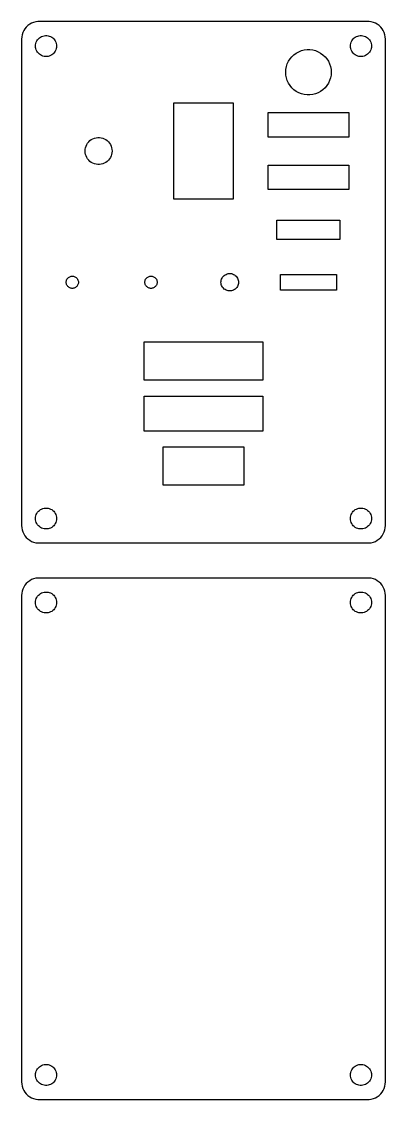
# Model space of a CAD drawing. Header units: metres. Extents: x -52 to 52, y -74 to 3413.
# Drawn here: x -52 to 52, y -74.5 to 233.5 of the extents above; entities that cross this region are included whole.
import ezdxf

# ---------------------------------------------------------------- set-up
doc = ezdxf.new("R2010")
doc.units = ezdxf.units.M

msp = doc.modelspace()

# ---------------------------------------------------------------- linework, layer by layer
for p, q in [((-51.0451, 231.439), (-51.3815, 230.909)), ((-50.6448, 231.923), (-51.0451, 231.439)), ((-50.1871, 232.353), (-50.6448, 231.923)), ((-49.6791, 232.722), (-50.1871, 232.353)), ((-49.1289, 233.024), (-49.6791, 232.722)), ((-48.5451, 233.255), (-49.1289, 233.024)), ((-47.9369, 233.411), (-48.5451, 233.255)), ((-47.3139, 233.49), (-47.9369, 233.411)), ((47.3139, 233.49), (-47.3139, 233.49)), ((47.9369, 233.411), (47.3139, 233.49)), ((48.5451, 233.255), (47.9369, 233.411)), ((49.1289, 233.024), (48.5451, 233.255)), ((49.6791, 232.722), (49.1289, 233.024)), ((50.1871, 232.353), (49.6791, 232.722)), ((50.6448, 231.923), (50.1871, 232.353)), ((51.0451, 231.439), (50.6448, 231.923)), ((51.3815, 230.909), (51.0451, 231.439)), ((-51.9606, 229.127), (-52, 228.5)), ((-52, 228.5), (-52, 89.5)), ((-51.8429, 229.743), (-51.9606, 229.127)), ((-51.6489, 230.341), (-51.8429, 229.743)), ((-51.3815, 230.909), (-51.6489, 230.341)), ((-47.7893, 227.604), (-47.6289, 227.945)), ((-47.6289, 227.945), (-47.427, 228.263)), ((-47.427, 228.263), (-47.1869, 228.554)), ((-47.1869, 228.554), (-46.9123, 228.812)), ((-46.9123, 228.812), (-46.6075, 229.033)), ((-46.6075, 229.033), (-46.2773, 229.214)), ((-46.2773, 229.214), (-45.927, 229.353)), ((-45.927, 229.353), (-45.5621, 229.447)), ((-45.5621, 229.447), (-45.1884, 229.494)), ((-45.1884, 229.494), (-44.8116, 229.494)), ((-44.8116, 229.494), (-44.4379, 229.447)), ((-44.4379, 229.447), (-44.0729, 229.353)), ((-44.0729, 229.353), (-43.7227, 229.214)), ((-43.7227, 229.214), (-43.3925, 229.033)), ((-43.3925, 229.033), (-43.0877, 228.812)), ((-43.0877, 228.812), (-42.8131, 228.554)), ((-42.8131, 228.554), (-42.5729, 228.263)), ((-42.5729, 228.263), (-42.3711, 227.945)), ((-42.3711, 227.945), (-42.2107, 227.604)), ((42.2107, 227.604), (42.3711, 227.945)), ((42.3711, 227.945), (42.5729, 228.263)), ((42.5729, 228.263), (42.8131, 228.554)), ((42.8131, 228.554), (43.0877, 228.812)), ((43.0877, 228.812), (43.3925, 229.033)), ((43.3925, 229.033), (43.7227, 229.214)), ((43.7227, 229.214), (44.0729, 229.353)), ((44.0729, 229.353), (44.4379, 229.447)), ((44.4379, 229.447), (44.8116, 229.494)), ((44.8116, 229.494), (45.1884, 229.494)), ((45.1884, 229.494), (45.5621, 229.447)), ((45.5621, 229.447), (45.927, 229.353)), ((45.927, 229.353), (46.2773, 229.214)), ((46.2773, 229.214), (46.6075, 229.033)), ((46.6075, 229.033), (46.9123, 228.812)), ((46.9123, 228.812), (47.1869, 228.554)), ((47.1869, 228.554), (47.427, 228.263)), ((47.427, 228.263), (47.6289, 227.945)), ((47.6289, 227.945), (47.7893, 227.604)), ((51.6489, 230.341), (51.3815, 230.909)), ((51.8429, 229.743), (51.6489, 230.341)), ((51.9606, 229.127), (51.8429, 229.743)), ((52, 228.5), (51.9606, 229.127)), ((52, 89.5), (52, 228.5)), ((-48, 226.5), (-47.9763, 226.876)), ((-47.9763, 226.124), (-48, 226.5)), ((-47.9763, 226.876), (-47.9057, 227.246)), ((-47.9057, 225.754), (-47.9763, 226.124)), ((-47.9057, 227.246), (-47.7893, 227.604)), ((-47.7893, 225.396), (-47.9057, 225.754)), ((-47.6289, 225.055), (-47.7893, 225.396)), ((-47.427, 224.737), (-47.6289, 225.055)), ((-42.3711, 225.055), (-42.5729, 224.737)), ((-42.2107, 225.396), (-42.3711, 225.055)), ((-42.2107, 227.604), (-42.0942, 227.246)), ((-42.0942, 225.754), (-42.2107, 225.396)), ((-42.0942, 227.246), (-42.0237, 226.876)), ((-42.0237, 226.124), (-42.0942, 225.754)), ((-42.0237, 226.876), (-42, 226.5)), ((-42, 226.5), (-42.0237, 226.124)), ((26.5171, 224.488), (27.2324, 224.881)), ((27.2324, 224.881), (27.9914, 225.182)), ((27.9914, 225.182), (28.782, 225.385)), ((28.782, 225.385), (29.5919, 225.487)), ((29.5919, 225.487), (30.4081, 225.487)), ((30.4081, 225.487), (31.218, 225.385)), ((31.218, 225.385), (32.0086, 225.182)), ((32.0086, 225.182), (32.7676, 224.881)), ((32.7676, 224.881), (33.4829, 224.488)), ((42, 226.5), (42.0237, 226.876)), ((42.0237, 226.124), (42, 226.5)), ((42.0237, 226.876), (42.0942, 227.246)), ((42.0942, 225.754), (42.0237, 226.124)), ((42.0942, 227.246), (42.2107, 227.604)), ((42.2107, 225.396), (42.0942, 225.754)), ((42.3711, 225.055), (42.2107, 225.396)), ((42.5729, 224.737), (42.3711, 225.055)), ((47.6289, 225.055), (47.427, 224.737)), ((47.7893, 225.396), (47.6289, 225.055)), ((47.7893, 227.604), (47.9057, 227.246)), ((47.9057, 225.754), (47.7893, 225.396)), ((47.9057, 227.246), (47.9763, 226.876)), ((47.9763, 226.124), (47.9057, 225.754)), ((47.9763, 226.876), (48, 226.5)), ((48, 226.5), (47.9763, 226.124)), ((-47.1869, 224.446), (-47.427, 224.737)), ((-46.9123, 224.188), (-47.1869, 224.446)), ((-46.6075, 223.967), (-46.9123, 224.188)), ((-46.2773, 223.786), (-46.6075, 223.967)), ((-45.927, 223.647), (-46.2773, 223.786)), ((-45.5621, 223.553), (-45.927, 223.647)), ((-45.1884, 223.506), (-45.5621, 223.553)), ((-44.8116, 223.506), (-45.1884, 223.506)), ((-44.4379, 223.553), (-44.8116, 223.506)), ((-44.0729, 223.647), (-44.4379, 223.553)), ((-43.7227, 223.786), (-44.0729, 223.647)), ((-43.3925, 223.967), (-43.7227, 223.786)), ((-43.0877, 224.188), (-43.3925, 223.967)), ((-42.8131, 224.446), (-43.0877, 224.188)), ((-42.5729, 224.737), (-42.8131, 224.446)), ((23.9565, 221.393), (24.304, 222.131)), ((24.304, 222.131), (24.7414, 222.821)), ((24.7414, 222.821), (25.2617, 223.45)), ((25.2617, 223.45), (25.8567, 224.008)), ((25.8567, 224.008), (26.5171, 224.488)), ((33.4829, 224.488), (34.1432, 224.008)), ((34.1432, 224.008), (34.7383, 223.45)), ((34.7383, 223.45), (35.2586, 222.821)), ((35.2586, 222.821), (35.696, 222.131)), ((35.696, 222.131), (36.0435, 221.393)), ((42.8131, 224.446), (42.5729, 224.737)), ((43.0877, 224.188), (42.8131, 224.446)), ((43.3925, 223.967), (43.0877, 224.188)), ((43.7227, 223.786), (43.3925, 223.967)), ((44.0729, 223.647), (43.7227, 223.786)), ((44.4379, 223.553), (44.0729, 223.647)), ((44.8116, 223.506), (44.4379, 223.553)), ((45.1884, 223.506), (44.8116, 223.506)), ((45.5621, 223.553), (45.1884, 223.506)), ((45.927, 223.647), (45.5621, 223.553)), ((46.2773, 223.786), (45.927, 223.647)), ((46.6075, 223.967), (46.2773, 223.786)), ((46.9123, 224.188), (46.6075, 223.967)), ((47.1869, 224.446), (46.9123, 224.188)), ((47.427, 224.737), (47.1869, 224.446)), ((23.5, 219), (23.5513, 219.815)), ((23.5513, 218.185), (23.5, 219)), ((23.5513, 219.815), (23.7042, 220.616)), ((23.7042, 220.616), (23.9565, 221.393)), ((36.0435, 221.393), (36.2958, 220.616)), ((36.2958, 220.616), (36.4487, 219.815)), ((36.4487, 219.815), (36.5, 219)), ((36.5, 219), (36.4487, 218.185)), ((23.7042, 217.384), (23.5513, 218.185)), ((23.9565, 216.607), (23.7042, 217.384)), ((24.304, 215.869), (23.9565, 216.607)), ((24.7414, 215.179), (24.304, 215.869)), ((35.696, 215.869), (35.2586, 215.179)), ((36.0435, 216.607), (35.696, 215.869)), ((36.2958, 217.384), (36.0435, 216.607)), ((36.4487, 218.185), (36.2958, 217.384)), ((25.2617, 214.55), (24.7414, 215.179)), ((25.8567, 213.992), (25.2617, 214.55)), ((26.5171, 213.512), (25.8567, 213.992)), ((27.2324, 213.119), (26.5171, 213.512)), ((27.9914, 212.818), (27.2324, 213.119)), ((28.782, 212.615), (27.9914, 212.818)), ((29.5919, 212.513), (28.782, 212.615)), ((30.4081, 212.513), (29.5919, 212.513)), ((31.218, 212.615), (30.4081, 212.513)), ((32.0086, 212.818), (31.218, 212.615)), ((32.7676, 213.119), (32.0086, 212.818)), ((33.4829, 213.512), (32.7676, 213.119)), ((34.1432, 213.992), (33.4829, 213.512)), ((34.7383, 214.55), (34.1432, 213.992)), ((35.2586, 215.179), (34.7383, 214.55)), ((-8.5, 182.75), (-8.5, 210.25)), ((-8.5, 210.25), (8.5, 210.25)), ((8.5, 210.25), (8.5, 182.75)), ((18.5, 200.5), (18.5, 207.5)), ((18.5, 207.5), (41.5, 207.5)), ((41.5, 207.5), (41.5, 200.5)), ((-31.1897, 200.162), (-30.7214, 200.282)), ((-30.7214, 200.282), (-30.2417, 200.342)), ((-30.2417, 200.342), (-29.7583, 200.342)), ((-29.7583, 200.342), (-29.2786, 200.282)), ((-29.2786, 200.282), (-28.8103, 200.162)), ((41.5, 200.5), (18.5, 200.5)), ((-33.8196, 196.983), (-33.729, 197.457)), ((-33.729, 197.457), (-33.5796, 197.917)), ((-33.5796, 197.917), (-33.3738, 198.355)), ((-33.3738, 198.355), (-33.1147, 198.763)), ((-33.1147, 198.763), (-32.8065, 199.135)), ((-32.8065, 199.135), (-32.4541, 199.466)), ((-32.4541, 199.466), (-32.0629, 199.751)), ((-32.0629, 199.751), (-31.6392, 199.984)), ((-31.6392, 199.984), (-31.1897, 200.162)), ((-28.8103, 200.162), (-28.3607, 199.984)), ((-28.3607, 199.984), (-27.9371, 199.751)), ((-27.9371, 199.751), (-27.5459, 199.466)), ((-27.5459, 199.466), (-27.1935, 199.135)), ((-27.1935, 199.135), (-26.8853, 198.763)), ((-26.8853, 198.763), (-26.6262, 198.355)), ((-26.6262, 198.355), (-26.4203, 197.917)), ((-26.4203, 197.917), (-26.271, 197.457)), ((-26.271, 197.457), (-26.1804, 196.983)), ((-33.85, 196.5), (-33.8196, 196.983)), ((-33.8196, 196.017), (-33.85, 196.5)), ((-33.729, 195.543), (-33.8196, 196.017)), ((-33.5796, 195.083), (-33.729, 195.543)), ((-33.3738, 194.645), (-33.5796, 195.083)), ((-33.1147, 194.237), (-33.3738, 194.645)), ((-32.8065, 193.864), (-33.1147, 194.237)), ((-26.8853, 194.237), (-27.1935, 193.864)), ((-26.6262, 194.645), (-26.8853, 194.237)), ((-26.4203, 195.083), (-26.6262, 194.645)), ((-26.271, 195.543), (-26.4203, 195.083)), ((-26.1804, 196.017), (-26.271, 195.543)), ((-26.1804, 196.983), (-26.15, 196.5)), ((-26.15, 196.5), (-26.1804, 196.017)), ((-32.4541, 193.534), (-32.8065, 193.864)), ((-32.0629, 193.249), (-32.4541, 193.534)), ((-31.6392, 193.016), (-32.0629, 193.249)), ((-31.1897, 192.838), (-31.6392, 193.016)), ((-30.7214, 192.718), (-31.1897, 192.838)), ((-30.2417, 192.658), (-30.7214, 192.718)), ((-29.7583, 192.658), (-30.2417, 192.658)), ((-29.2786, 192.718), (-29.7583, 192.658)), ((-28.8103, 192.838), (-29.2786, 192.718)), ((-28.3607, 193.016), (-28.8103, 192.838)), ((-27.9371, 193.249), (-28.3607, 193.016)), ((-27.5459, 193.534), (-27.9371, 193.249)), ((-27.1935, 193.864), (-27.5459, 193.534)), ((18.5, 185.5), (18.5, 192.5)), ((18.5, 192.5), (41.5, 192.5)), ((41.5, 192.5), (41.5, 185.5)), ((41.5, 185.5), (18.5, 185.5)), ((8.5, 182.75), (-8.5, 182.75)), ((21, 171.25), (21, 176.75)), ((21, 176.75), (39, 176.75)), ((39, 176.75), (39, 171.25)), ((39, 171.25), (21, 171.25)), ((-38.9158, 160.029), (-38.7757, 160.198)), ((-38.7757, 160.198), (-38.6155, 160.348)), ((-38.6155, 160.348), (-38.4377, 160.478)), ((-38.4377, 160.478), (-38.2451, 160.583)), ((-38.2451, 160.583), (-38.0408, 160.664)), ((-38.0408, 160.664), (-37.8279, 160.719)), ((-37.8279, 160.719), (-37.6099, 160.747)), ((-37.6099, 160.747), (-37.3901, 160.747)), ((-37.3901, 160.747), (-37.1721, 160.719)), ((-37.1721, 160.719), (-36.9592, 160.664)), ((-36.9592, 160.664), (-36.7549, 160.583)), ((-36.7549, 160.583), (-36.5623, 160.478)), ((-36.5623, 160.478), (-36.3845, 160.348)), ((-36.3845, 160.348), (-36.2243, 160.198)), ((-36.2243, 160.198), (-36.0842, 160.029)), ((-16.4158, 160.029), (-16.2757, 160.198)), ((-16.2757, 160.198), (-16.1155, 160.348)), ((-16.1155, 160.348), (-15.9377, 160.478)), ((-15.9377, 160.478), (-15.7451, 160.583)), ((-15.7451, 160.583), (-15.5408, 160.664)), ((-15.5408, 160.664), (-15.3279, 160.719)), ((-15.3279, 160.719), (-15.1099, 160.747)), ((-15.1099, 160.747), (-14.8901, 160.747)), ((-14.8901, 160.747), (-14.6721, 160.719)), ((-14.6721, 160.719), (-14.4592, 160.664)), ((-14.4592, 160.664), (-14.2549, 160.583)), ((-14.2549, 160.583), (-14.0623, 160.478)), ((-14.0623, 160.478), (-13.8845, 160.348)), ((-13.8845, 160.348), (-13.7243, 160.198)), ((-13.7243, 160.198), (-13.5842, 160.029)), ((5.17555, 159.92), (5.30922, 160.204)), ((5.30922, 160.204), (5.47745, 160.469)), ((5.47745, 160.469), (5.67757, 160.711)), ((5.67757, 160.711), (5.90643, 160.926)), ((5.90643, 160.926), (6.16043, 161.111)), ((6.16043, 161.111), (6.43555, 161.262)), ((6.43555, 161.262), (6.72745, 161.378)), ((6.72745, 161.378), (7.03154, 161.456)), ((7.03154, 161.456), (7.34302, 161.495)), ((7.34302, 161.495), (7.65697, 161.495)), ((7.65697, 161.495), (7.96844, 161.456)), ((7.96844, 161.456), (8.27254, 161.378)), ((8.27254, 161.378), (8.56444, 161.262)), ((8.56444, 161.262), (8.83955, 161.111)), ((8.83955, 161.111), (9.09355, 160.926)), ((9.09355, 160.926), (9.32242, 160.711)), ((9.32242, 160.711), (9.52254, 160.469)), ((9.52254, 160.469), (9.69077, 160.204)), ((9.69077, 160.204), (9.82443, 159.92)), ((22, 156.75), (22, 161.25)), ((22, 161.25), (38, 161.25)), ((38, 161.25), (38, 156.75)), ((-39.25, 159), (-39.2362, 159.219)), ((-39.2362, 158.781), (-39.25, 159)), ((-39.2362, 159.219), (-39.195, 159.435)), ((-39.195, 158.565), (-39.2362, 158.781)), ((-39.195, 159.435), (-39.1271, 159.644)), ((-39.1271, 158.356), (-39.195, 158.565)), ((-39.1271, 159.644), (-39.0335, 159.843)), ((-39.0335, 158.157), (-39.1271, 158.356)), ((-39.0335, 159.843), (-38.9158, 160.029)), ((-38.9158, 157.971), (-39.0335, 158.157)), ((-38.7757, 157.802), (-38.9158, 157.971)), ((-38.6155, 157.652), (-38.7757, 157.802)), ((-38.4377, 157.522), (-38.6155, 157.652)), ((-38.2451, 157.417), (-38.4377, 157.522)), ((-38.0408, 157.336), (-38.2451, 157.417)), ((-37.8279, 157.281), (-38.0408, 157.336)), ((-37.6099, 157.253), (-37.8279, 157.281)), ((-37.3901, 157.253), (-37.6099, 157.253)), ((-37.1721, 157.281), (-37.3901, 157.253)), ((-36.9592, 157.336), (-37.1721, 157.281)), ((-36.7549, 157.417), (-36.9592, 157.336)), ((-36.5623, 157.522), (-36.7549, 157.417)), ((-36.3845, 157.652), (-36.5623, 157.522)), ((-36.2243, 157.802), (-36.3845, 157.652)), ((-36.0842, 157.971), (-36.2243, 157.802)), ((-36.0842, 160.029), (-35.9665, 159.843)), ((-35.9665, 158.157), (-36.0842, 157.971)), ((-35.9665, 159.843), (-35.8729, 159.644)), ((-35.8729, 158.356), (-35.9665, 158.157)), ((-35.8729, 159.644), (-35.805, 159.435)), ((-35.805, 158.565), (-35.8729, 158.356)), ((-35.805, 159.435), (-35.7638, 159.219)), ((-35.7638, 158.781), (-35.805, 158.565)), ((-35.7638, 159.219), (-35.75, 159)), ((-35.75, 159), (-35.7638, 158.781)), ((-16.75, 159), (-16.7362, 159.219)), ((-16.7362, 158.781), (-16.75, 159)), ((-16.7362, 159.219), (-16.695, 159.435)), ((-16.695, 158.565), (-16.7362, 158.781)), ((-16.695, 159.435), (-16.6271, 159.644)), ((-16.6271, 158.356), (-16.695, 158.565)), ((-16.6271, 159.644), (-16.5335, 159.843)), ((-16.5335, 158.157), (-16.6271, 158.356)), ((-16.5335, 159.843), (-16.4158, 160.029)), ((-16.4158, 157.971), (-16.5335, 158.157)), ((-16.2757, 157.802), (-16.4158, 157.971)), ((-16.1155, 157.652), (-16.2757, 157.802)), ((-15.9377, 157.522), (-16.1155, 157.652)), ((-15.7451, 157.417), (-15.9377, 157.522)), ((-15.5408, 157.336), (-15.7451, 157.417)), ((-15.3279, 157.281), (-15.5408, 157.336)), ((-15.1099, 157.253), (-15.3279, 157.281)), ((-14.8901, 157.253), (-15.1099, 157.253)), ((-14.6721, 157.281), (-14.8901, 157.253)), ((-14.4592, 157.336), (-14.6721, 157.281)), ((-14.2549, 157.417), (-14.4592, 157.336)), ((-14.0623, 157.522), (-14.2549, 157.417)), ((-13.8845, 157.652), (-14.0623, 157.522)), ((-13.7243, 157.802), (-13.8845, 157.652)), ((-13.5842, 157.971), (-13.7243, 157.802)), ((-13.5842, 160.029), (-13.4665, 159.843)), ((-13.4665, 158.157), (-13.5842, 157.971)), ((-13.4665, 159.843), (-13.3729, 159.644)), ((-13.3729, 158.356), (-13.4665, 158.157)), ((-13.3729, 159.644), (-13.305, 159.435)), ((-13.305, 158.565), (-13.3729, 158.356)), ((-13.305, 159.435), (-13.2638, 159.219)), ((-13.2638, 158.781), (-13.305, 158.565)), ((-13.2638, 159.219), (-13.25, 159)), ((-13.25, 159), (-13.2638, 158.781)), ((5, 159), (5.0197, 159.313)), ((5.0197, 158.687), (5, 159)), ((5.0197, 159.313), (5.07854, 159.622)), ((5.07854, 158.378), (5.0197, 158.687)), ((5.07854, 159.622), (5.17555, 159.92)), ((5.17555, 158.08), (5.07854, 158.378)), ((5.30922, 157.796), (5.17555, 158.08)), ((5.47745, 157.531), (5.30922, 157.796)), ((5.67757, 157.289), (5.47745, 157.531)), ((5.90643, 157.074), (5.67757, 157.289)), ((6.16043, 156.889), (5.90643, 157.074)), ((9.09355, 157.074), (8.83955, 156.889)), ((9.32242, 157.289), (9.09355, 157.074)), ((9.52254, 157.531), (9.32242, 157.289)), ((9.69077, 157.796), (9.52254, 157.531)), ((9.82443, 158.08), (9.69077, 157.796)), ((9.82443, 159.92), (9.92145, 159.622)), ((9.92145, 158.378), (9.82443, 158.08)), ((9.92145, 159.622), (9.98029, 159.313)), ((9.98029, 158.687), (9.92145, 158.378)), ((9.98029, 159.313), (10, 159)), ((10, 159), (9.98029, 158.687)), ((6.43555, 156.738), (6.16043, 156.889)), ((6.72745, 156.622), (6.43555, 156.738)), ((7.03154, 156.544), (6.72745, 156.622)), ((7.34302, 156.505), (7.03154, 156.544)), ((7.65697, 156.505), (7.34302, 156.505)), ((7.96844, 156.544), (7.65697, 156.505)), ((8.27254, 156.622), (7.96844, 156.544)), ((8.56444, 156.738), (8.27254, 156.622)), ((8.83955, 156.889), (8.56444, 156.738)), ((38, 156.75), (22, 156.75)), ((-17, 131), (-17, 142)), ((-17, 142), (17, 142)), ((17, 142), (17, 131)), ((17, 131), (-17, 131)), ((-17, 116.5), (-17, 126.5)), ((-17, 126.5), (17, 126.5)), ((17, 126.5), (17, 116.5)), ((17, 116.5), (-17, 116.5)), ((-11.5, 101), (-11.5, 112)), ((-11.5, 112), (11.5, 112)), ((11.5, 112), (11.5, 101)), ((11.5, 101), (-11.5, 101)), ((-47.9057, 92.2461), (-47.7893, 92.6044)), ((-47.7893, 92.6044), (-47.6289, 92.9453)), ((-47.6289, 92.9453), (-47.427, 93.2634)), ((-47.427, 93.2634), (-47.1869, 93.5536)), ((-47.1869, 93.5536), (-46.9123, 93.8115)), ((-46.9123, 93.8115), (-46.6075, 94.033)), ((-46.6075, 94.033), (-46.2773, 94.2145)), ((-46.2773, 94.2145), (-45.927, 94.3532)), ((-45.927, 94.3532), (-45.5621, 94.4469)), ((-45.5621, 94.4469), (-45.1884, 94.4941)), ((-45.1884, 94.4941), (-44.8116, 94.4941)), ((-44.8116, 94.4941), (-44.4379, 94.4469)), ((-44.4379, 94.4469), (-44.0729, 94.3532)), ((-44.0729, 94.3532), (-43.7227, 94.2145)), ((-43.7227, 94.2145), (-43.3925, 94.033)), ((-43.3925, 94.033), (-43.0877, 93.8115)), ((-43.0877, 93.8115), (-42.8131, 93.5536)), ((-42.8131, 93.5536), (-42.5729, 93.2634)), ((-42.5729, 93.2634), (-42.3711, 92.9453)), ((-42.3711, 92.9453), (-42.2107, 92.6044)), ((-42.2107, 92.6044), (-42.0942, 92.2461)), ((42.0942, 92.2461), (42.2107, 92.6044)), ((42.2107, 92.6044), (42.3711, 92.9453)), ((42.3711, 92.9453), (42.5729, 93.2634)), ((42.5729, 93.2634), (42.8131, 93.5536)), ((42.8131, 93.5536), (43.0877, 93.8115)), ((43.0877, 93.8115), (43.3925, 94.033)), ((43.3925, 94.033), (43.7227, 94.2145)), ((43.7227, 94.2145), (44.0729, 94.3532)), ((44.0729, 94.3532), (44.4379, 94.4469)), ((44.4379, 94.4469), (44.8116, 94.4941)), ((44.8116, 94.4941), (45.1884, 94.4941)), ((45.1884, 94.4941), (45.5621, 94.4469)), ((45.5621, 94.4469), (45.927, 94.3532)), ((45.927, 94.3532), (46.2773, 94.2145)), ((46.2773, 94.2145), (46.6075, 94.033)), ((46.6075, 94.033), (46.9123, 93.8115)), ((46.9123, 93.8115), (47.1869, 93.5536)), ((47.1869, 93.5536), (47.427, 93.2634)), ((47.427, 93.2634), (47.6289, 92.9453)), ((47.6289, 92.9453), (47.7893, 92.6044)), ((47.7893, 92.6044), (47.9057, 92.2461)), ((-52, 89.5), (-51.9606, 88.8733)), ((-48, 91.5), (-47.9763, 91.876)), ((-47.9763, 91.124), (-48, 91.5)), ((-47.9763, 91.876), (-47.9057, 92.2461)), ((-47.9057, 90.7539), (-47.9763, 91.124)), ((-47.7893, 90.3956), (-47.9057, 90.7539)), ((-47.6289, 90.0547), (-47.7893, 90.3956)), ((-47.427, 89.7366), (-47.6289, 90.0547)), ((-47.1869, 89.4464), (-47.427, 89.7366)), ((-46.9123, 89.1885), (-47.1869, 89.4464)), ((-42.8131, 89.4464), (-43.0877, 89.1885)), ((-42.5729, 89.7366), (-42.8131, 89.4464)), ((-42.3711, 90.0547), (-42.5729, 89.7366)), ((-42.2107, 90.3956), (-42.3711, 90.0547)), ((-42.0942, 90.7539), (-42.2107, 90.3956)), ((-42.0942, 92.2461), (-42.0237, 91.876)), ((-42.0237, 91.124), (-42.0942, 90.7539)), ((-42.0237, 91.876), (-42, 91.5)), ((-42, 91.5), (-42.0237, 91.124)), ((42, 91.5), (42.0237, 91.876)), ((42.0237, 91.124), (42, 91.5)), ((42.0237, 91.876), (42.0942, 92.2461)), ((42.0942, 90.7539), (42.0237, 91.124)), ((42.2107, 90.3956), (42.0942, 90.7539)), ((42.3711, 90.0547), (42.2107, 90.3956)), ((42.5729, 89.7366), (42.3711, 90.0547)), ((42.8131, 89.4464), (42.5729, 89.7366)), ((43.0877, 89.1885), (42.8131, 89.4464)), ((47.1869, 89.4464), (46.9123, 89.1885)), ((47.427, 89.7366), (47.1869, 89.4464)), ((47.6289, 90.0547), (47.427, 89.7366)), ((47.7893, 90.3956), (47.6289, 90.0547)), ((47.9057, 90.7539), (47.7893, 90.3956)), ((47.9057, 92.2461), (47.9763, 91.876)), ((47.9763, 91.124), (47.9057, 90.7539)), ((47.9763, 91.876), (48, 91.5)), ((48, 91.5), (47.9763, 91.124)), ((51.9606, 88.8733), (52, 89.5)), ((-51.9606, 88.8733), (-51.8429, 88.2566)), ((-51.8429, 88.2566), (-51.6489, 87.6594)), ((-51.6489, 87.6594), (-51.3815, 87.0912)), ((-51.3815, 87.0912), (-51.0451, 86.5611)), ((-51.0451, 86.5611), (-50.6448, 86.0773)), ((-46.6075, 88.967), (-46.9123, 89.1885)), ((-46.2773, 88.7855), (-46.6075, 88.967)), ((-45.927, 88.6468), (-46.2773, 88.7855)), ((-45.5621, 88.5531), (-45.927, 88.6468)), ((-45.1884, 88.5059), (-45.5621, 88.5531)), ((-44.8116, 88.5059), (-45.1884, 88.5059)), ((-44.4379, 88.5531), (-44.8116, 88.5059)), ((-44.0729, 88.6468), (-44.4379, 88.5531)), ((-43.7227, 88.7855), (-44.0729, 88.6468)), ((-43.3925, 88.967), (-43.7227, 88.7855)), ((-43.0877, 89.1885), (-43.3925, 88.967)), ((43.3925, 88.967), (43.0877, 89.1885)), ((43.7227, 88.7855), (43.3925, 88.967)), ((44.0729, 88.6468), (43.7227, 88.7855)), ((44.4379, 88.5531), (44.0729, 88.6468)), ((44.8116, 88.5059), (44.4379, 88.5531)), ((45.1884, 88.5059), (44.8116, 88.5059)), ((45.5621, 88.5531), (45.1884, 88.5059)), ((45.927, 88.6468), (45.5621, 88.5531)), ((46.2773, 88.7855), (45.927, 88.6468)), ((46.6075, 88.967), (46.2773, 88.7855)), ((46.9123, 89.1885), (46.6075, 88.967)), ((50.6448, 86.0773), (51.0451, 86.5611)), ((51.0451, 86.5611), (51.3815, 87.0912)), ((51.3815, 87.0912), (51.6489, 87.6594)), ((51.6489, 87.6594), (51.8429, 88.2566)), ((51.8429, 88.2566), (51.9606, 88.8733)), ((-50.6448, 86.0773), (-50.1871, 85.6474)), ((-50.1871, 85.6474), (-49.6791, 85.2784)), ((-49.6791, 85.2784), (-49.1289, 84.9759)), ((-49.1289, 84.9759), (-48.5451, 84.7447)), ((-48.5451, 84.7447), (-47.9369, 84.5886)), ((-47.9369, 84.5886), (-47.3139, 84.5099)), ((-47.3139, 84.5099), (47.3139, 84.5099)), ((47.3139, 84.5099), (47.9369, 84.5886)), ((47.9369, 84.5886), (48.5451, 84.7447)), ((48.5451, 84.7447), (49.1289, 84.9759)), ((49.1289, 84.9759), (49.6791, 85.2784)), ((49.6791, 85.2784), (50.1871, 85.6474)), ((50.1871, 85.6474), (50.6448, 86.0773)), ((-49.1289, 74.0241), (-49.6791, 73.7216)), ((-48.5451, 74.2553), (-49.1289, 74.0241)), ((-47.9369, 74.4114), (-48.5451, 74.2553)), ((-47.3139, 74.4901), (-47.9369, 74.4114)), ((47.3139, 74.4901), (-47.3139, 74.4901)), ((47.9369, 74.4114), (47.3139, 74.4901)), ((48.5451, 74.2553), (47.9369, 74.4114)), ((49.1289, 74.0241), (48.5451, 74.2553)), ((49.6791, 73.7216), (49.1289, 74.0241)), ((-51.6489, 71.3406), (-51.8429, 70.7434)), ((-51.3815, 71.9088), (-51.6489, 71.3406)), ((-51.0451, 72.4389), (-51.3815, 71.9088)), ((-50.6448, 72.9227), (-51.0451, 72.4389)), ((-50.1871, 73.3526), (-50.6448, 72.9227)), ((-49.6791, 73.7216), (-50.1871, 73.3526)), ((50.1871, 73.3526), (49.6791, 73.7216)), ((50.6448, 72.9227), (50.1871, 73.3526)), ((51.0451, 72.4389), (50.6448, 72.9227)), ((51.3815, 71.9088), (51.0451, 72.4389)), ((51.6489, 71.3406), (51.3815, 71.9088)), ((51.8429, 70.7434), (51.6489, 71.3406)), ((-51.9606, 70.1267), (-52, 69.5)), ((-52, 69.5), (-52, -69.5)), ((-51.8429, 70.7434), (-51.9606, 70.1267)), ((-48, 67.5), (-47.9763, 67.876)), ((-47.9763, 67.876), (-47.9057, 68.2461)), ((-47.9057, 68.2461), (-47.7893, 68.6044)), ((-47.7893, 68.6044), (-47.6289, 68.9453)), ((-47.6289, 68.9453), (-47.427, 69.2634)), ((-47.427, 69.2634), (-47.1869, 69.5536)), ((-47.1869, 69.5536), (-46.9123, 69.8115)), ((-46.9123, 69.8115), (-46.6075, 70.033)), ((-46.6075, 70.033), (-46.2773, 70.2145)), ((-46.2773, 70.2145), (-45.927, 70.3532)), ((-45.927, 70.3532), (-45.5621, 70.4469)), ((-45.5621, 70.4469), (-45.1884, 70.4941)), ((-45.1884, 70.4941), (-44.8116, 70.4941)), ((-44.8116, 70.4941), (-44.4379, 70.4469)), ((-44.4379, 70.4469), (-44.0729, 70.3532)), ((-44.0729, 70.3532), (-43.7227, 70.2145)), ((-43.7227, 70.2145), (-43.3925, 70.033)), ((-43.3925, 70.033), (-43.0877, 69.8115)), ((-43.0877, 69.8115), (-42.8131, 69.5536)), ((-42.8131, 69.5536), (-42.5729, 69.2634)), ((-42.5729, 69.2634), (-42.3711, 68.9453)), ((-42.3711, 68.9453), (-42.2107, 68.6044)), ((-42.2107, 68.6044), (-42.0942, 68.2461)), ((-42.0942, 68.2461), (-42.0237, 67.876)), ((-42.0237, 67.876), (-42, 67.5)), ((42, 67.5), (42.0237, 67.876)), ((42.0237, 67.876), (42.0942, 68.2461)), ((42.0942, 68.2461), (42.2107, 68.6044)), ((42.2107, 68.6044), (42.3711, 68.9453)), ((42.3711, 68.9453), (42.5729, 69.2634)), ((42.5729, 69.2634), (42.8131, 69.5536)), ((42.8131, 69.5536), (43.0877, 69.8115)), ((43.0877, 69.8115), (43.3925, 70.033)), ((43.3925, 70.033), (43.7227, 70.2145)), ((43.7227, 70.2145), (44.0729, 70.3532)), ((44.0729, 70.3532), (44.4379, 70.4469)), ((44.4379, 70.4469), (44.8116, 70.4941)), ((44.8116, 70.4941), (45.1884, 70.4941)), ((45.1884, 70.4941), (45.5621, 70.4469)), ((45.5621, 70.4469), (45.927, 70.3532)), ((45.927, 70.3532), (46.2773, 70.2145)), ((46.2773, 70.2145), (46.6075, 70.033)), ((46.6075, 70.033), (46.9123, 69.8115)), ((46.9123, 69.8115), (47.1869, 69.5536)), ((47.1869, 69.5536), (47.427, 69.2634)), ((47.427, 69.2634), (47.6289, 68.9453)), ((47.6289, 68.9453), (47.7893, 68.6044)), ((47.7893, 68.6044), (47.9057, 68.2461)), ((47.9057, 68.2461), (47.9763, 67.876)), ((47.9763, 67.876), (48, 67.5)), ((51.9606, 70.1267), (51.8429, 70.7434)), ((52, 69.5), (51.9606, 70.1267)), ((52, -69.5), (52, 69.5)), ((-47.9763, 67.124), (-48, 67.5)), ((-47.9057, 66.7539), (-47.9763, 67.124)), ((-47.7893, 66.3956), (-47.9057, 66.7539)), ((-47.6289, 66.0547), (-47.7893, 66.3956)), ((-47.427, 65.7366), (-47.6289, 66.0547)), ((-47.1869, 65.4464), (-47.427, 65.7366)), ((-46.9123, 65.1885), (-47.1869, 65.4464)), ((-46.6075, 64.967), (-46.9123, 65.1885)), ((-46.2773, 64.7855), (-46.6075, 64.967)), ((-45.927, 64.6468), (-46.2773, 64.7855)), ((-43.7227, 64.7855), (-44.0729, 64.6468)), ((-43.3925, 64.967), (-43.7227, 64.7855)), ((-43.0877, 65.1885), (-43.3925, 64.967)), ((-42.8131, 65.4464), (-43.0877, 65.1885)), ((-42.5729, 65.7366), (-42.8131, 65.4464)), ((-42.3711, 66.0547), (-42.5729, 65.7366)), ((-42.2107, 66.3956), (-42.3711, 66.0547)), ((-42.0942, 66.7539), (-42.2107, 66.3956)), ((-42.0237, 67.124), (-42.0942, 66.7539)), ((-42, 67.5), (-42.0237, 67.124)), ((42.0237, 67.124), (42, 67.5)), ((42.0942, 66.7539), (42.0237, 67.124)), ((42.2107, 66.3956), (42.0942, 66.7539)), ((42.3711, 66.0547), (42.2107, 66.3956)), ((42.5729, 65.7366), (42.3711, 66.0547)), ((42.8131, 65.4464), (42.5729, 65.7366)), ((43.0877, 65.1885), (42.8131, 65.4464)), ((43.3925, 64.967), (43.0877, 65.1885)), ((43.7227, 64.7855), (43.3925, 64.967)), ((44.0729, 64.6468), (43.7227, 64.7855)), ((46.2773, 64.7855), (45.927, 64.6468)), ((46.6075, 64.967), (46.2773, 64.7855)), ((46.9123, 65.1885), (46.6075, 64.967)), ((47.1869, 65.4464), (46.9123, 65.1885)), ((47.427, 65.7366), (47.1869, 65.4464)), ((47.6289, 66.0547), (47.427, 65.7366)), ((47.7893, 66.3956), (47.6289, 66.0547)), ((47.9057, 66.7539), (47.7893, 66.3956)), ((47.9763, 67.124), (47.9057, 66.7539)), ((48, 67.5), (47.9763, 67.124)), ((-45.5621, 64.5531), (-45.927, 64.6468)), ((-45.1884, 64.5059), (-45.5621, 64.5531)), ((-44.8116, 64.5059), (-45.1884, 64.5059)), ((-44.4379, 64.5531), (-44.8116, 64.5059)), ((-44.0729, 64.6468), (-44.4379, 64.5531)), ((44.4379, 64.5531), (44.0729, 64.6468)), ((44.8116, 64.5059), (44.4379, 64.5531)), ((45.1884, 64.5059), (44.8116, 64.5059)), ((45.5621, 64.5531), (45.1884, 64.5059)), ((45.927, 64.6468), (45.5621, 64.5531)), ((-46.2773, -64.7855), (-45.927, -64.6468)), ((-45.927, -64.6468), (-45.5621, -64.5531)), ((-45.5621, -64.5531), (-45.1884, -64.5059)), ((-45.1884, -64.5059), (-44.8116, -64.5059)), ((-44.8116, -64.5059), (-44.4379, -64.5531)), ((-44.4379, -64.5531), (-44.0729, -64.6468)), ((-44.0729, -64.6468), (-43.7227, -64.7855)), ((43.7227, -64.7855), (44.0729, -64.6468)), ((44.0729, -64.6468), (44.4379, -64.5531)), ((44.4379, -64.5531), (44.8116, -64.5059)), ((44.8116, -64.5059), (45.1884, -64.5059)), ((45.1884, -64.5059), (45.5621, -64.5531)), ((45.5621, -64.5531), (45.927, -64.6468)), ((45.927, -64.6468), (46.2773, -64.7855)), ((-48, -67.5), (-47.9763, -67.124)), ((-47.9763, -67.876), (-48, -67.5)), ((-47.9763, -67.124), (-47.9057, -66.7539)), ((-47.9057, -66.7539), (-47.7893, -66.3956)), ((-47.7893, -66.3956), (-47.6289, -66.0547)), ((-47.6289, -66.0547), (-47.427, -65.7366)), ((-47.427, -65.7366), (-47.1869, -65.4464)), ((-47.1869, -65.4464), (-46.9123, -65.1885)), ((-46.9123, -65.1885), (-46.6075, -64.967)), ((-46.6075, -64.967), (-46.2773, -64.7855)), ((-43.7227, -64.7855), (-43.3925, -64.967)), ((-43.3925, -64.967), (-43.0877, -65.1885)), ((-43.0877, -65.1885), (-42.8131, -65.4464)), ((-42.8131, -65.4464), (-42.5729, -65.7366)), ((-42.5729, -65.7366), (-42.3711, -66.0547)), ((-42.3711, -66.0547), (-42.2107, -66.3956)), ((-42.2107, -66.3956), (-42.0942, -66.7539)), ((-42.0942, -66.7539), (-42.0237, -67.124)), ((-42.0237, -67.124), (-42, -67.5)), ((-42, -67.5), (-42.0237, -67.876)), ((42, -67.5), (42.0237, -67.124)), ((42.0237, -67.876), (42, -67.5)), ((42.0237, -67.124), (42.0942, -66.7539)), ((42.0942, -66.7539), (42.2107, -66.3956)), ((42.2107, -66.3956), (42.3711, -66.0547)), ((42.3711, -66.0547), (42.5729, -65.7366)), ((42.5729, -65.7366), (42.8131, -65.4464)), ((42.8131, -65.4464), (43.0877, -65.1885)), ((43.0877, -65.1885), (43.3925, -64.967)), ((43.3925, -64.967), (43.7227, -64.7855)), ((46.2773, -64.7855), (46.6075, -64.967)), ((46.6075, -64.967), (46.9123, -65.1885)), ((46.9123, -65.1885), (47.1869, -65.4464)), ((47.1869, -65.4464), (47.427, -65.7366)), ((47.427, -65.7366), (47.6289, -66.0547)), ((47.6289, -66.0547), (47.7893, -66.3956)), ((47.7893, -66.3956), (47.9057, -66.7539)), ((47.9057, -66.7539), (47.9763, -67.124)), ((47.9763, -67.124), (48, -67.5)), ((48, -67.5), (47.9763, -67.876)), ((-52, -69.5), (-51.9606, -70.1267)), ((-51.9606, -70.1267), (-51.8429, -70.7434)), ((-51.8429, -70.7434), (-51.6489, -71.3406)), ((-47.9057, -68.2461), (-47.9763, -67.876)), ((-47.7893, -68.6044), (-47.9057, -68.2461)), ((-47.6289, -68.9453), (-47.7893, -68.6044)), ((-47.427, -69.2634), (-47.6289, -68.9453)), ((-47.1869, -69.5536), (-47.427, -69.2634)), ((-46.9123, -69.8115), (-47.1869, -69.5536)), ((-46.6075, -70.033), (-46.9123, -69.8115)), ((-46.2773, -70.2145), (-46.6075, -70.033)), ((-45.927, -70.3532), (-46.2773, -70.2145)), ((-45.5621, -70.4469), (-45.927, -70.3532)), ((-45.1884, -70.4941), (-45.5621, -70.4469)), ((-44.8116, -70.4941), (-45.1884, -70.4941)), ((-44.4379, -70.4469), (-44.8116, -70.4941)), ((-44.0729, -70.3532), (-44.4379, -70.4469)), ((-43.7227, -70.2145), (-44.0729, -70.3532)), ((-43.3925, -70.033), (-43.7227, -70.2145)), ((-43.0877, -69.8115), (-43.3925, -70.033)), ((-42.8131, -69.5536), (-43.0877, -69.8115)), ((-42.5729, -69.2634), (-42.8131, -69.5536)), ((-42.3711, -68.9453), (-42.5729, -69.2634)), ((-42.2107, -68.6044), (-42.3711, -68.9453)), ((-42.0942, -68.2461), (-42.2107, -68.6044)), ((-42.0237, -67.876), (-42.0942, -68.2461)), ((42.0942, -68.2461), (42.0237, -67.876)), ((42.2107, -68.6044), (42.0942, -68.2461)), ((42.3711, -68.9453), (42.2107, -68.6044)), ((42.5729, -69.2634), (42.3711, -68.9453)), ((42.8131, -69.5536), (42.5729, -69.2634)), ((43.0877, -69.8115), (42.8131, -69.5536)), ((43.3925, -70.033), (43.0877, -69.8115)), ((43.7227, -70.2145), (43.3925, -70.033)), ((44.0729, -70.3532), (43.7227, -70.2145)), ((44.4379, -70.4469), (44.0729, -70.3532)), ((44.8116, -70.4941), (44.4379, -70.4469)), ((45.1884, -70.4941), (44.8116, -70.4941)), ((45.5621, -70.4469), (45.1884, -70.4941)), ((45.927, -70.3532), (45.5621, -70.4469)), ((46.2773, -70.2145), (45.927, -70.3532)), ((46.6075, -70.033), (46.2773, -70.2145)), ((46.9123, -69.8115), (46.6075, -70.033)), ((47.1869, -69.5536), (46.9123, -69.8115)), ((47.427, -69.2634), (47.1869, -69.5536)), ((47.6289, -68.9453), (47.427, -69.2634)), ((47.7893, -68.6044), (47.6289, -68.9453)), ((47.9057, -68.2461), (47.7893, -68.6044)), ((47.9763, -67.876), (47.9057, -68.2461)), ((51.6489, -71.3406), (51.8429, -70.7434)), ((51.8429, -70.7434), (51.9606, -70.1267)), ((51.9606, -70.1267), (52, -69.5)), ((-51.6489, -71.3406), (-51.3815, -71.9088)), ((-51.3815, -71.9088), (-51.0451, -72.4389)), ((-51.0451, -72.4389), (-50.6448, -72.9227)), ((-50.6448, -72.9227), (-50.1871, -73.3526)), ((-50.1871, -73.3526), (-49.6791, -73.7216)), ((-49.6791, -73.7216), (-49.1289, -74.0241)), ((49.1289, -74.0241), (49.6791, -73.7216)), ((49.6791, -73.7216), (50.1871, -73.3526)), ((50.1871, -73.3526), (50.6448, -72.9227)), ((50.6448, -72.9227), (51.0451, -72.4389)), ((51.0451, -72.4389), (51.3815, -71.9088)), ((51.3815, -71.9088), (51.6489, -71.3406)), ((-49.1289, -74.0241), (-48.5451, -74.2553)), ((-48.5451, -74.2553), (-47.9369, -74.4114)), ((-47.9369, -74.4114), (-47.3139, -74.4901)), ((-47.3139, -74.4901), (47.3139, -74.4901)), ((47.3139, -74.4901), (47.9369, -74.4114)), ((47.9369, -74.4114), (48.5451, -74.2553)), ((48.5451, -74.2553), (49.1289, -74.0241))]:
    msp.add_line(p, q)

doc.saveas('drawing.dxf')
